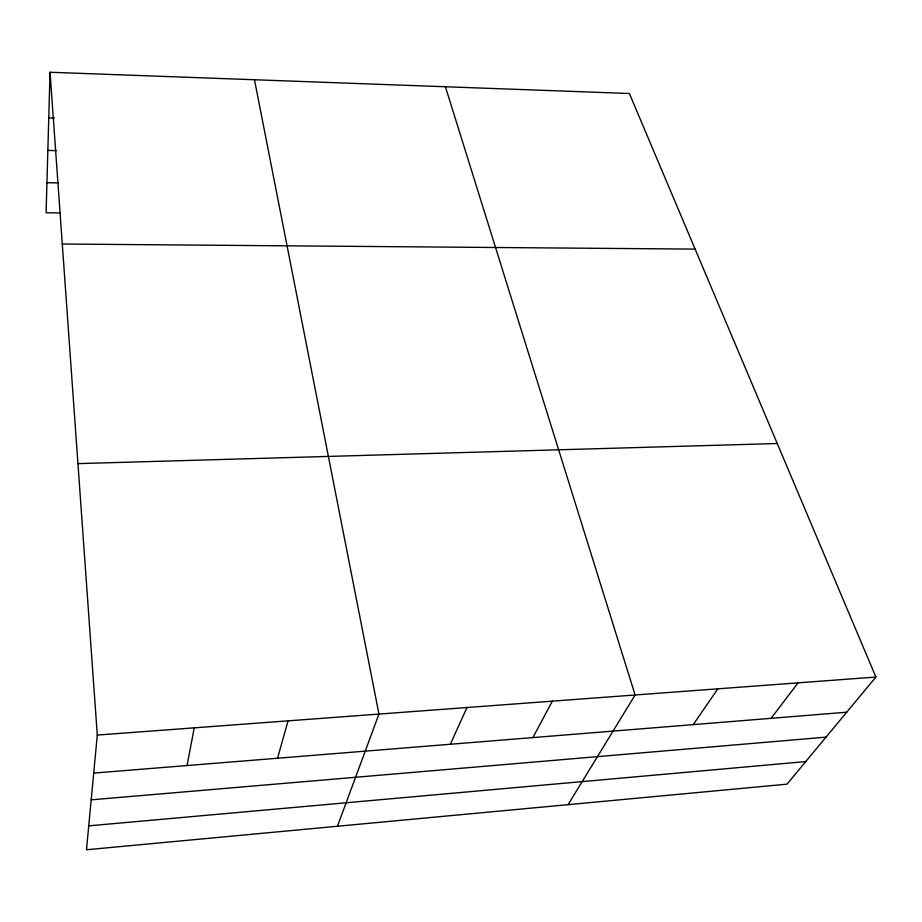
<?xml version="1.0" encoding="UTF-8"?>
<svg xmlns="http://www.w3.org/2000/svg" width="922" height="922" viewBox="0 0 922 922"><rect width="100%" height="100%" fill="white"/><g stroke="black" fill="none" stroke-linecap="round" stroke-linejoin="round"><path stroke-width="1.38" d="M50.042 72.25L97.294 735.064L86.484 849.75L787.008 784.161L875.9 677.048L629.392 93.502L50.042 72.25L46.1 212.775L60.299 212.959M187.062 765.548L194.242 727.838M277.522 758.241L288.079 720.843M337.429 826.262L378.954 714.077L254.472 79.741M450.316 744.261L466.993 707.52M532.881 737.588L552.347 701.158M568.09 804.664L635.12 694.992L445.407 86.749M693.24 724.623L717.835 688.826M771.092 718.33L798.06 682.845M88.731 825.858L805.759 761.572M91.186 799.835L826.031 737.139M93.71 773.097L846.719 712.21M97.294 735.064L875.9 677.048M77.944 463.628L777.258 443.517M62.281 244.019L695.13 249.101M46.941 182.694L58.27 182.902M47.852 150.424L56.334 150.632M48.762 117.797L54.421 117.958"/></g></svg>
